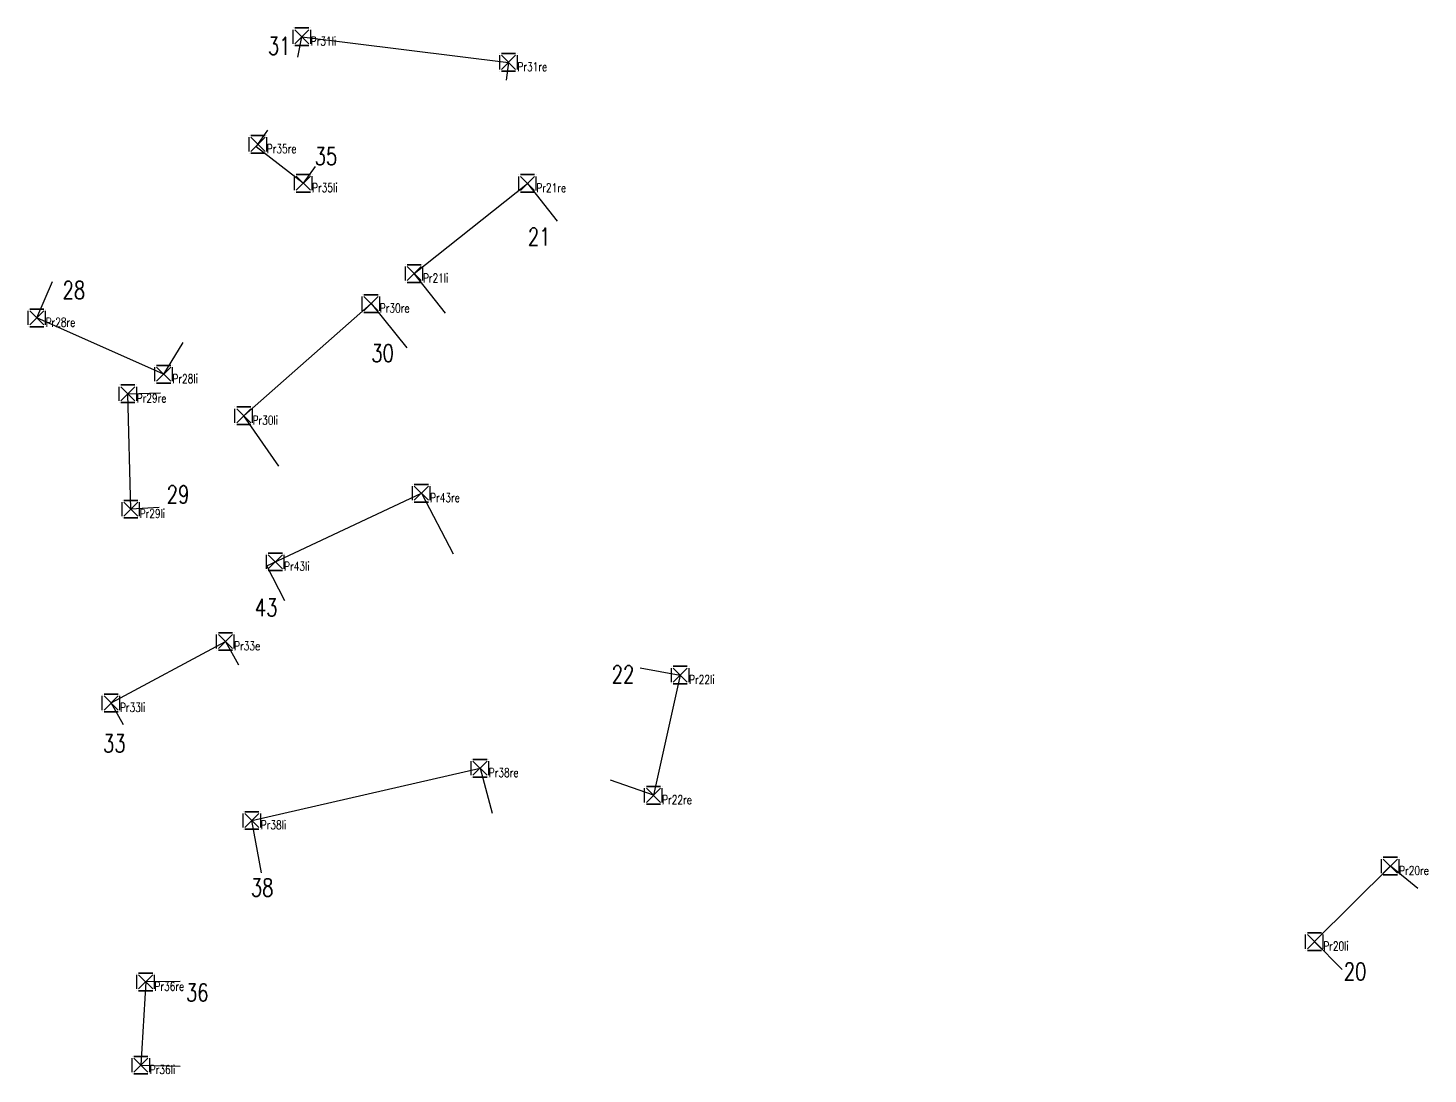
# Model space of a CAD drawing. Header units: metres. Extents: x 4462695 to 4462796, y 5794005 to 5794153.
# Drawn here: x 4462779.68 to 4462795.6, y 5794115.24 to 5794127.13 of the extents above; entities that cross this region are included whole.
import ezdxf

# ---------------------------------------------------------------- set-up
doc = ezdxf.new("R2010")
doc.units = ezdxf.units.M
doc.layers.add('Profile', color=5, linetype='Continuous')
doc.layers.add('Profile Passpunkte', color=5, linetype='Continuous')
doc.styles.add('ROMANS', font='ROMANS.shx', dxfattribs={"width": 0.75})

# ---------------------------------------------------------------- blocks, each defined once
blk = doc.blocks.new('CONTROL')
for p, q in [((-0.1, 0.1, 0.1), (-0.1, 0.1, -0.1)), ((-0.1, -0.08, -0.1), (-0.1, 0.08, -0.1)), ((-0.1, -0.08, 0.1), (-0.1, 0.08, 0.1)), ((0.08, 0.1, 0.1), (-0.08, 0.1, 0.1)), ((-0.08, 0.1, -0.1), (0.08, 0.1, -0.1)), ((0.08, -0.08, 0.08), (-0.08, 0.08, -0.08)), ((-0.08, -0.08, -0.08), (0.08, 0.08, 0.08)), ((-0.08, 0.08, 0.08), (0.08, -0.08, -0.08)), ((0.08, 0.08, -0.08), (-0.08, -0.08, 0.08)), ((0.1, 0.1, -0.1), (0.1, 0.1, 0.1)), ((0.1, -0.08, -0.1), (0.1, 0.08, -0.1)), ((0.1, -0.08, 0.1), (0.1, 0.08, 0.1)), ((-0.1, -0.1, 0.1), (-0.1, -0.1, -0.1)), ((0.08, -0.1, 0.1), (-0.08, -0.1, 0.1)), ((-0.08, -0.1, -0.1), (0.08, -0.1, -0.1)), ((0.1, -0.1, -0.1), (0.1, -0.1, 0.1))]:
    blk.add_line(p, q)
at = {"style": 'ROMANS', "width": 0.75}
blk.add_attdef('NUMMER', (0.1, -0.1), '', height=0.1, dxfattribs=at)

msp = doc.modelspace()

# ---------------------------------------------------------------- linework, layer by layer
at = {"layer": 'Profile'}
for points in [[(4462782.748, 5794126.801, 51.235), (4462782.794, 5794127.034, 51.235), (4462785.144, 5794126.743, 51.167), (4462785.118, 5794126.541, 51.16)], [(4462782.944, 5794125.558, 51.14), (4462782.81, 5794125.368, 51.129), (4462782.274, 5794125.781, 51.166), (4462782.405, 5794125.973, 51.182)], [(4462784.426, 5794123.89, 51.084), (4462784.07, 5794124.341, 51.072), (4462785.359, 5794125.366, 51.093), (4462785.697, 5794124.938, 51.097)], [(4462781.44, 5794123.558, 51.115), (4462781.222, 5794123.196, 51.137), (4462779.78, 5794123.837, 51.195), (4462779.96, 5794124.252, 51.21)], [(4462782.533, 5794122.15, 51.075), (4462782.133, 5794122.724, 51.101), (4462783.58, 5794123.999, 51.076), (4462783.987, 5794123.495, 51.051)], [(4462781.172, 5794121.681, 51.106), (4462780.849, 5794121.662, 51.099), (4462780.816, 5794122.974, 51.117), (4462781.187, 5794122.985, 51.128)], [(4462782.601, 5794120.621, 51.061), (4462782.394, 5794121.017, 51.055), (4462784.152, 5794121.843, 51.025), (4462784.515, 5794121.153, 51.039)], [(4462780.767, 5794119.208, 51.133), (4462780.625, 5794119.458, 51.128), (4462781.924, 5794120.157, 51.133), (4462782.075, 5794119.893, 51.12)], [(4462786.638, 5794119.858, 51.01), (4462787.096, 5794119.775, 50.995), (4462786.79, 5794118.408, 50.986), (4462786.301, 5794118.58, 51.005)], [(4462782.334, 5794117.526, 51.057), (4462782.226, 5794118.122, 51.115), (4462784.819, 5794118.716, 51.016), (4462784.958, 5794118.204, 51.035)], [(4462795.481, 5794117.347, 50.859), (4462795.169, 5794117.603, 50.888), (4462794.306, 5794116.744, 50.881), (4462794.622, 5794116.428, 50.88)], [(4462781.41, 5794116.29, 51.12), (4462781.018, 5794116.286, 51.114), (4462780.964, 5794115.339, 51.094), (4462781.411, 5794115.328, 51.095)]]:
    msp.add_polyline3d(points, dxfattribs=at)

# ---------------------------------------------------------------- block references
at = {"layer": 'Profile Passpunkte', "color": 1}
for p, values in [((4462782.794, 5794127.034, 51.235), {'NUMMER': 'Pr31li'}), ((4462785.144, 5794126.743, 51.167), {'NUMMER': 'Pr31re'}), ((4462782.295, 5794125.811, 51.169), {'NUMMER': 'Pr35re'}), ((4462782.81, 5794125.368, 51.129), {'NUMMER': 'Pr35li'}), ((4462785.359, 5794125.366, 51.093), {'NUMMER': 'Pr21re'}), ((4462784.07, 5794124.341, 51.072), {'NUMMER': 'Pr21li'}), ((4462783.58, 5794123.999, 51.076), {'NUMMER': 'Pr30re'}), ((4462779.78, 5794123.837, 51.195), {'NUMMER': 'Pr28re'}), ((4462781.222, 5794123.196, 51.137), {'NUMMER': 'Pr28li'}), ((4462780.816, 5794122.974, 51.117), {'NUMMER': 'Pr29re'}), ((4462782.133, 5794122.724, 51.101), {'NUMMER': 'Pr30li'}), ((4462784.152, 5794121.843, 51.025), {'NUMMER': 'Pr43re'}), ((4462780.849, 5794121.662, 51.099), {'NUMMER': 'Pr29li'}), ((4462782.492, 5794121.063, 51.055), {'NUMMER': 'Pr43li'}), ((4462781.924, 5794120.157, 51.133), {'NUMMER': 'Pr33e'}), ((4462787.096, 5794119.775, 50.995), {'NUMMER': 'Pr22li'}), ((4462780.625, 5794119.458, 51.128), {'NUMMER': 'Pr33li'}), ((4462784.819, 5794118.716, 51.016), {'NUMMER': 'Pr38re'}), ((4462786.79, 5794118.408, 50.986), {'NUMMER': 'Pr22re'}), ((4462782.226, 5794118.122, 51.115), {'NUMMER': 'Pr38li'}), ((4462795.169, 5794117.603, 50.888), {'NUMMER': 'Pr20re'}), ((4462794.306, 5794116.744, 50.881), {'NUMMER': 'Pr20li'}), ((4462781.018, 5794116.286, 51.114), {'NUMMER': 'Pr36re'}), ((4462780.964, 5794115.339, 51.094), {'NUMMER': 'Pr36li'})]:
    msp.add_blockref('CONTROL', p, dxfattribs=at).add_auto_attribs(values)

# ---------------------------------------------------------------- texts
at = {"layer": 'Profile', "style": 'ROMANS', "width": 0.75}
for s, p in [('31', (4462782.408, 5794126.83, -0.008)), ('35', (4462782.939, 5794125.576, -0.008)), ('21', (4462785.364, 5794124.661, -0.008)), ('28', (4462780.073, 5794124.053, -0.008)), ('30', (4462783.583, 5794123.336, -0.008)), ('29', (4462781.257, 5794121.73, -0.008)), ('43', (4462782.26, 5794120.444, -0.008)), ('22', (4462786.316, 5794119.684, -0.008)), ('33', (4462780.533, 5794118.898, -0.008)), ('38', (4462782.213, 5794117.259, -0.008)), ('20', (4462794.639, 5794116.304, -0.008)), ('36', (4462781.476, 5794116.066, -0.008))]:
    msp.add_text(s, height=0.2, dxfattribs=at).set_placement(p)

doc.saveas('drawing.dxf')
